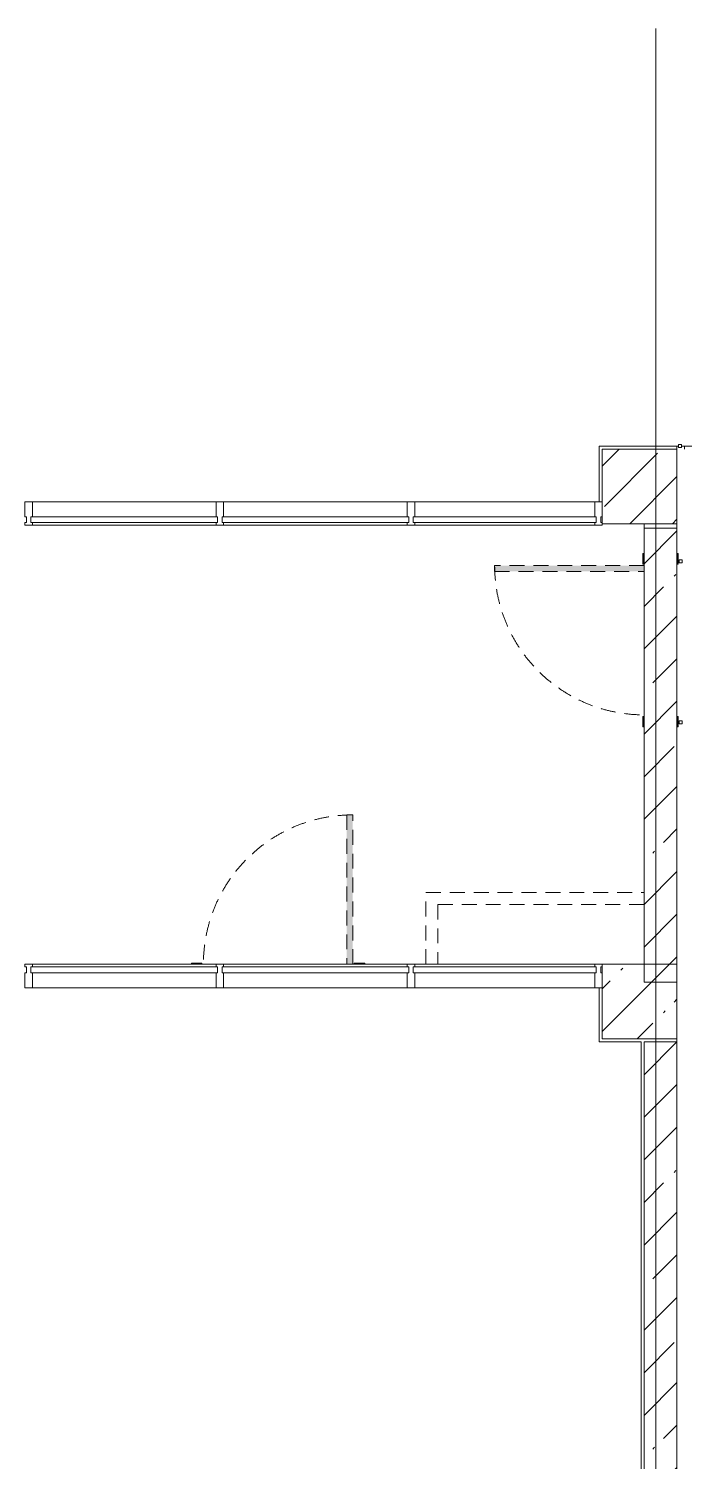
# Model space of a CAD drawing. Header units: millimetres. Extents: x 957 to 217451, y -8553 to 29000.
# Drawn here: x 170801 to 175191, y 12321 to 21915 of the extents above; entities that cross this region are included whole.
import ezdxf

# ---------------------------------------------------------------- set-up
doc = ezdxf.new("R2010")
doc.units = ezdxf.units.MM
doc.linetypes.add('200_ШТРИХ__ш1_п0_6_', pattern=[160, 100, -60])
for name, color, linetype, lineweight in [('A-DETL-MBND-1', 7, '200_ШТРИХ__ш1_п0_6_', 9), ('A-GLAZ-CURT-2', 7, 'Continuous', 5), ('A-GLAZ-CWMG-2', 7, 'Continuous', 5), ('A-WALL-2', 7, 'Continuous', 5), ('I-WALL-2', 7, 'Continuous', 5), ('S-COLS-2', 7, 'Continuous', 5), ('Оси', 7, 'Continuous', 9)]:
    doc.layers.add(name, color=color, linetype=linetype, lineweight=lineweight)
doc.layers.add('A-FLOR-2', color=7, linetype='Continuous', lineweight=5, true_color=0xaaaaaa)
pattern_1 = [(45, (90440.88, 0), (-285.1231, 285.1231), []), (45, (90726, 0), (-285.1231, 285.1231), [504.031, -100.806, 16.764, -84.042])]

# ---------------------------------------------------------------- blocks, each defined once
blk = doc.blocks.new('110_Дверь_СКБ_1Ст_Внутренняя1 - Д-4 _л_ 1100x2100h_су мгн-32399982-3_2_1_птичка')
at = {"layer": 'A-DETL-MBND-1'}
for points in [[(472.5, 1110), (472.5, 110), (512.5, 110), (512.5, 1110)], [(-567.5, 110), (-497.5, 110), (-497.5, 118), (-567.5, 118)], [(522.5, 110), (592.5, 110), (592.5, 118), (522.5, 118)], [(-567.5, -118), (-497.5, -118), (-497.5, -110), (-567.5, -110)], [(522.5, -118), (592.5, -118), (592.5, -110), (522.5, -110)]]:
    blk.add_hatch(color=256, dxfattribs=at).paths.add_polyline_path(points)
for p, q in [((512.5, 1110), (472.5, 1110)), ((472.5, 1110), (472.5, 110)), ((512.5, 110), (512.5, 1110)), ((-497.5, 118), (-567.5, 118)), ((-567.5, 118), (-567.5, 110)), ((-497.5, 110), (-497.5, 118)), ((592.5, 118), (522.5, 118)), ((522.5, 118), (522.5, 110)), ((592.5, 110), (592.5, 118)), ((-567.5, -110), (-567.5, -118)), ((-567.5, -118), (-497.5, -118)), ((-497.5, -118), (-497.5, -110)), ((522.5, -110), (522.5, -118)), ((522.5, -118), (592.5, -118)), ((592.5, -118), (592.5, -110))]:
    blk.add_line(p, q, dxfattribs=at)
blk.add_arc((512.5, 110), 1000, 90, 180, dxfattribs=at)
blk = doc.blocks.new('110_Дверь_СКБ_1Ст_Внутренняя1 - Д-4 _л_ 1100x2100h_су мгн-32399984-3_2_1_птичка')
at = {"layer": 'A-DETL-MBND-1'}
for points in [[(512.5, 40), (512.5, 1040), (472.5, 1040), (472.5, 40)], [(-512.5, 40), (-497.5, 40), (-497.5, 48), (-567.5, 48), (-567.5, 40), (-537.5, 40)], [(552.5, 40), (592.5, 40), (592.5, 48), (522.5, 48), (522.5, 40), (537.5, 40)]]:
    blk.add_hatch(color=256, dxfattribs=at).paths.add_polyline_path(points)
for p, q in [((512.5, 1040), (472.5, 1040)), ((472.5, 1040), (472.5, 40)), ((512.5, 40), (512.5, 1040)), ((-497.5, 48), (-567.5, 48)), ((-567.5, 48), (-567.5, 40)), ((-497.5, 40), (-497.5, 48)), ((592.5, 48), (522.5, 48)), ((522.5, 48), (522.5, 40)), ((592.5, 40), (592.5, 48))]:
    blk.add_line(p, q, dxfattribs=at)
blk.add_arc((512.5, 40), 1000, 90, 180, dxfattribs=at)
blk = doc.blocks.new('BSC_Колонна _Прямоугольная - 500х500-V254-3_2_1_птичка')
at = {"layer": 'S-COLS-2'}
h = blk.add_hatch(dxfattribs=at)
h.set_pattern_fill('FP_100', color=256, style=0, pattern_type=2)
h.set_pattern_definition([(45, (-84450, -18850), (-285.1231, 285.1231), []), (45, (-84164.88, -18850), (-285.1231, 285.1231), [504.031, -100.806, 16.764, -84.042])])
h.paths.add_polyline_path([(250, -250), (250, 250), (-250, 250), (-250, -250), (86.7, -250)])
for p, q in [((250, 250), (-250, 250)), ((-250, 250), (-250, -250)), ((250, -250), (250, 250)), ((-250, -250), (250, -250))]:
    blk.add_line(p, q, dxfattribs=at)
blk = doc.blocks.new('Прямоугольный импост - Импост структурный с накладкой - 160мм-V256-3_2_1_птичка')
at = {"layer": 'A-GLAZ-CWMG-2'}
for p, q in [((-50, 40), (-50, 140)), ((-50, 140), (0, 140)), ((0, 140), (0, 40)), ((-40, 40), (-50, 40)), ((-50, -17), (-50, 0)), ((-50, 0), (-40, 0)), ((-40, 0), (-40, 40)), ((-10, 40), (-10, 0)), ((0, 40), (-10, 40)), ((-10, 0), (0, 0)), ((0, 0), (0, -17)), ((0, -17), (-50, -17))]:
    blk.add_line(p, q, dxfattribs=at)
blk = doc.blocks.new('Системная панель - Стекло - 40мм-30335157-3_2_1_птичка')
at = {"layer": 'A-GLAZ-CURT-2'}
h = blk.add_hatch(dxfattribs=at)
h.set_pattern_fill('FP_105', color=256, style=0, pattern_type=2)
h.set_pattern_definition([(45, (-82780, -15133), (-1414.214, 1414.214), [1000, -3000]), (45, (-83780, -15633), (-1414.214, 1414.214), [3000, -1000]), (45, (-81780, -16133), (-1414.214, 1414.214), [1000, -3000])])
h.paths.add_polyline_path([(625, -40), (625, 0), (-625, 0), (-625, -40), (615, -40)])
for p, q in [((625, 0), (-625, 0)), ((-625, 0), (-625, -40)), ((-625, -40), (625, -40)), ((625, -40), (625, 0))]:
    blk.add_line(p, q, dxfattribs=at)
blk = doc.blocks.new('Прямоугольный импост - Импост структурный с накладкой - 160мм-23562108-3_2_1_птичка')
at = {"layer": 'A-GLAZ-CWMG-2'}
for p, q in [((82895, 15650), (81665, 15650)), ((82895, 15493), (81665, 15493))]:
    blk.add_line(p, q, dxfattribs=at)
blk = doc.blocks.new('Прямоугольный импост - Импост структурный с накладкой - 160мм-30335135-3_2_1_птичка')
at = {"layer": 'A-GLAZ-CWMG-2'}
for p, q in [((-25, 40), (-25, 140)), ((-25, 140), (25, 140)), ((25, 140), (25, 40)), ((-15, 40), (-25, 40)), ((-25, -17), (-25, 0)), ((-25, 0), (-15, 0)), ((-15, 0), (-15, 40)), ((15, 40), (15, 0)), ((25, 40), (15, 40)), ((15, 0), (25, 0)), ((25, 0), (25, -17)), ((25, -17), (-25, -17))]:
    blk.add_line(p, q, dxfattribs=at)
blk = doc.blocks.new('Прямоугольный импост - Импост структурный с накладкой - 160мм-23618922-3_2_1_птичка')
at = {"layer": 'A-GLAZ-CWMG-2'}
for p, q in [((-50, 0), (-50, 17)), ((-50, 17), (0, 17)), ((-40, 0), (-50, 0)), ((-40, -40), (-40, 0)), ((0, 0), (-10, 0)), ((-10, 0), (-10, -40)), ((0, 17), (0, 7)), ((-50, -140), (-50, -40)), ((-50, -40), (-40, -40)), ((-10, -40), (0, -40)), ((0, -140), (-50, -140))]:
    blk.add_line(p, q, dxfattribs=at)
blk = doc.blocks.new('Системная панель - Стекло - 40мм-V257-3_2_1_птичка')
at = {"layer": 'A-GLAZ-CURT-2'}
for p, q in [((612.5, 40), (-612.5, 40)), ((-612.5, 40), (-612.5, 0)), ((612.5, 0), (612.5, 40)), ((-612.5, 0), (612.5, 0))]:
    blk.add_line(p, q, dxfattribs=at)
blk = doc.blocks.new('Прямоугольный импост - Импост структурный с накладкой - 160мм-23562040-3_2_1_птичка')
at = {"layer": 'A-GLAZ-CWMG-2'}
for p, q in [((80335, 18747), (79130, 18747)), ((80335, 18590), (79130, 18590))]:
    blk.add_line(p, q, dxfattribs=at)
blk = doc.blocks.new('Прямоугольный импост - Импост структурный с накладкой - 160мм-23618920-3_2_1_птичка')
at = {"layer": 'A-GLAZ-CWMG-2'}
for p, q in [((-25, 0), (-25, 17)), ((-25, 17), (25, 17)), ((-15, 0), (-25, 0)), ((-15, -40), (-15, 0)), ((25, 0), (15, 0)), ((15, 0), (15, -40)), ((25, 17), (25, 0)), ((-25, -140), (-25, -40)), ((-25, -40), (-15, -40)), ((15, -40), (25, -40)), ((25, -40), (25, -140)), ((25, -140), (-25, -140))]:
    blk.add_line(p, q, dxfattribs=at)
blk = doc.blocks.new('Системная панель - Стекло - 40мм-V271-3_2_1_птичка')
at = {"layer": 'A-GLAZ-CURT-2'}
for p, q in [((625, 0), (-625, 0)), ((-625, 0), (-625, -40)), ((-625, -40), (625, -40)), ((625, -40), (625, 0))]:
    blk.add_line(p, q, dxfattribs=at)
blk = doc.blocks.new('Системная панель - Стекло - 40мм-23618924-3_2_1_птичка')
at = {"layer": 'A-GLAZ-CURT-2'}
h = blk.add_hatch(dxfattribs=at)
h.set_pattern_fill('FP_118', color=256, style=0, pattern_type=2)
h.set_pattern_definition([(45, (-82780, -18107), (-1414.214, 1414.214), [1000, -3000]), (45, (-83780, -18607), (-1414.214, 1414.214), [3000, -1000]), (45, (-81780, -19107), (-1414.214, 1414.214), [1000, -3000])])
h.paths.add_polyline_path([(625, 0), (625, 40), (-625, 40), (-625, 0), (615, 0)])
for p, q in [((625, 40), (-625, 40)), ((-625, 40), (-625, 0)), ((-625, 0), (625, 0)), ((625, 0), (625, 40))]:
    blk.add_line(p, q, dxfattribs=at)
blk = doc.blocks.new('Прямоугольный импост - Импост структурный с накладкой - 160мм-23562109-3_2_1_птичка')
at = {"layer": 'A-GLAZ-CWMG-2'}
for p, q in [((81615, 15650), (80385, 15650)), ((81615, 15493), (80385, 15493))]:
    blk.add_line(p, q, dxfattribs=at)
blk = doc.blocks.new('Прямоугольный импост - Импост структурный с накладкой - 160мм-30335136-3_2_1_птичка')
at = {"layer": 'A-GLAZ-CWMG-2'}
for p, q in [((-25, 40), (-25, 140)), ((-25, 140), (25, 140)), ((25, 140), (25, 40)), ((-15, 40), (-25, 40)), ((-25, -17), (-25, 0)), ((-25, 0), (-15, 0)), ((-15, 0), (-15, 40)), ((15, 40), (15, 0)), ((25, 40), (15, 40)), ((15, 0), (25, 0)), ((25, 0), (25, -17)), ((25, -17), (-25, -17))]:
    blk.add_line(p, q, dxfattribs=at)
blk = doc.blocks.new('Прямоугольный импост - Импост структурный с накладкой - 160мм-22751478-3_2_1_птичка')
at = {"layer": 'A-GLAZ-CWMG-2'}
for p, q in [((82895, 18747), (81665, 18747)), ((82895, 18590), (81665, 18590))]:
    blk.add_line(p, q, dxfattribs=at)
blk = doc.blocks.new('Системная панель - Стекло - 40мм-V272-3_2_1_птичка')
at = {"layer": 'A-GLAZ-CURT-2'}
for p, q in [((625, 40), (-625, 40)), ((-625, 40), (-625, 0)), ((-625, 0), (625, 0)), ((625, 0), (625, 40))]:
    blk.add_line(p, q, dxfattribs=at)
blk = doc.blocks.new('Системная панель - Стекло - 40мм-V273-3_2_1_птичка')
at = {"layer": 'A-GLAZ-CURT-2'}
for p, q in [((612.5, 0), (-612.5, 0)), ((-612.5, 0), (-612.5, -40)), ((-612.5, -40), (612.5, -40)), ((612.5, -40), (612.5, 0))]:
    blk.add_line(p, q, dxfattribs=at)
blk = doc.blocks.new('Прямоугольный импост - Импост структурный с накладкой - 160мм-23562112-3_2_1_птичка')
at = {"layer": 'A-GLAZ-CWMG-2'}
for p, q in [((84150, 15650), (82945, 15650)), ((84150, 15493), (82945, 15493))]:
    blk.add_line(p, q, dxfattribs=at)

msp = doc.modelspace()

# ---------------------------------------------------------------- hatches: boundary and pattern name
at = {"layer": 'I-WALL-2'}
h = msp.add_hatch(dxfattribs=at)
h.set_pattern_fill('FP_57', color=256, style=0, pattern_type=2)
h.set_pattern_definition(pattern_1)
h.paths.add_polyline_path([(174920.9, 15530), (175140.9, 15530), (175140.9, 18570), (174920.9, 18570), (174920.9, 15650)])
h = msp.add_hatch(dxfattribs=at)
h.set_pattern_fill('FP_57', color=256, style=0, pattern_type=2)
h.set_pattern_definition(pattern_1)
h.paths.add_polyline_path([(174920.9, 4050), (175140.9, 4050), (175140.9, 15130), (174920.9, 15130), (174920.9, 4279.6)])
at = {"layer": 'S-COLS-2'}
h = msp.add_hatch(dxfattribs=at)
h.set_pattern_fill('FP_57', color=256, style=0, pattern_type=2)
h.set_pattern_definition(pattern_1)
h.paths.add_polyline_path([(174640.9, 15150), (175140.9, 15150), (175140.9, 15530), (174920.9, 15530), (174920.9, 15650), (174640.9, 15650), (174640.9, 15493)])

# ---------------------------------------------------------------- linework, layer by layer
at = {"layer": 'A-DETL-MBND-1'}
for p, q in [((175175.9, 18358.5), (175155.9, 18358.5)), ((175155.9, 18358.5), (175155.9, 18338.5)), ((175155.9, 18338.5), (175175.9, 18338.5)), ((175175.9, 18338.5), (175175.9, 18358.5)), ((175175.9, 17280), (175155.9, 17280)), ((175155.9, 17280), (175155.9, 17260)), ((175175.9, 17260), (175175.9, 17280)), ((175155.9, 17260), (175175.9, 17260)), ((173460.9, 15650), (173460.9, 16130)), ((173460.9, 16130), (174920.9, 16130)), ((173540.9, 16050), (173540.9, 15650)), ((174920.9, 16050), (173540.9, 16050))]:
    msp.add_line(p, q, dxfattribs=at)
at = {"layer": 'A-FLOR-2'}
for p, q in [((174620.9, 18747), (174620.9, 19120)), ((174620.9, 19120), (175151.4, 19120)), ((175140.9, 19100), (175140.9, 19120)), ((175171.4, 19120), (175430.9, 19120)), ((175190.9, 19120), (175190.9, 19100)), ((174920.9, 18600), (174920.9, 18570)), ((175140.9, 18570), (175140.9, 18600)), ((174620.9, 15130), (174620.9, 15493)), ((174900.9, 15130), (174620.9, 15130)), ((174900.9, 11900), (174900.9, 15130)), ((175140.9, 15130), (175140.9, 15150))]:
    msp.add_line(p, q, dxfattribs=at)
at = {"layer": 'A-WALL-2'}
for p, q in [((175171.4, 19131), (175151.4, 19131)), ((175151.4, 19131), (175151.4, 19111)), ((175151.4, 19111), (175171.4, 19111)), ((175171.4, 19111), (175171.4, 19131))]:
    msp.add_line(p, q, dxfattribs=at)
at = {"layer": 'I-WALL-2'}
for p, q in [((174920.9, 18570), (174920.9, 15530)), ((175140.9, 18570), (174920.9, 18570)), ((175140.9, 15530), (175140.9, 18570)), ((174920.9, 15530), (175140.9, 15530)), ((174920.9, 15130), (174920.9, 11880)), ((175140.9, 15130), (174920.9, 15130)), ((175140.9, 4050), (175140.9, 15130))]:
    msp.add_line(p, q, dxfattribs=at)
at = {"layer": 'S-COLS-2'}
for p, q in [((175140.9, 15650), (174640.9, 15650)), ((174640.9, 15650), (174640.9, 15150)), ((175140.9, 15150), (175140.9, 15650)), ((174640.9, 15150), (175140.9, 15150))]:
    msp.add_line(p, q, dxfattribs=at)
at = {"layer": 'Оси'}
msp.add_line((175000.9, 10029.8), (175000.9, 21915.1), dxfattribs=at)

# ---------------------------------------------------------------- block references
at = {"layer": 'A-DETL-MBND-1', "rotation": 89.9999999999999}
msp.add_blockref('110_Дверь_СКБ_1Ст_Внутренняя1 - Д-4 _л_ 1100x2100h_су мгн-32399982-3_2_1_птичка', (175030.9, 17807.5), dxfattribs=at)
at = {"layer": 'A-DETL-MBND-1'}
msp.add_blockref('110_Дверь_СКБ_1Ст_Внутренняя1 - Д-4 _л_ 1100x2100h_су мгн-32399984-3_2_1_птичка', (172458.4, 15610), dxfattribs=at)
at = {"layer": 'A-GLAZ-CURT-2'}
for name, p in [('Системная панель - Стекло - 40мм-V272-3_2_1_птичка', (171440.9, 18607)), ('Системная панель - Стекло - 40мм-23618924-3_2_1_птичка', (172720.9, 18607)), ('Системная панель - Стекло - 40мм-V257-3_2_1_птичка', (173988.4, 18607)), ('Системная панель - Стекло - 40мм-V271-3_2_1_птичка', (171440.9, 15633)), ('Системная панель - Стекло - 40мм-30335157-3_2_1_птичка', (172720.9, 15633)), ('Системная панель - Стекло - 40мм-V273-3_2_1_птичка', (173988.4, 15633))]:
    msp.add_blockref(name, p, dxfattribs=at)
at = {"layer": 'A-GLAZ-CWMG-2', "extrusion": (0, 0, -1), "rotation": 180}
for name, p in [('Прямоугольный импост - Импост структурный с накладкой - 160мм-23618920-3_2_1_птичка', (-170800.9, 18607)), ('Прямоугольный импост - Импост структурный с накладкой - 160мм-23618920-3_2_1_птичка', (-172080.9, 18607)), ('Прямоугольный импост - Импост структурный с накладкой - 160мм-23618920-3_2_1_птичка', (-173360.9, 18607)), ('Прямоугольный импост - Импост структурный с накладкой - 160мм-23618922-3_2_1_птичка', (-174640.9, 18607)), ('Прямоугольный импост - Импост структурный с накладкой - 160мм-30335136-3_2_1_птичка', (-170800.9, 15633)), ('Прямоугольный импост - Импост структурный с накладкой - 160мм-30335135-3_2_1_птичка', (-172080.9, 15633)), ('Прямоугольный импост - Импост структурный с накладкой - 160мм-30335136-3_2_1_птичка', (-173360.9, 15633)), ('Прямоугольный импост - Импост структурный с накладкой - 160мм-V256-3_2_1_птичка', (-174640.9, 15633))]:
    msp.add_blockref(name, p, dxfattribs=at)
at = {"layer": 'A-GLAZ-CWMG-2'}
for name, p in [('Прямоугольный импост - Импост структурный с накладкой - 160мм-22751478-3_2_1_птичка', (89160.9, 0)), ('Прямоугольный импост - Импост структурный с накладкой - 160мм-22751478-3_2_1_птичка', (90440.9, 0)), ('Прямоугольный импост - Импост структурный с накладкой - 160мм-23562040-3_2_1_птичка', (94255.9, 0)), ('Прямоугольный импост - Импост структурный с накладкой - 160мм-23562109-3_2_1_птичка', (90440.9, 0)), ('Прямоугольный импост - Импост структурный с накладкой - 160мм-23562108-3_2_1_птичка', (90440.9, 0)), ('Прямоугольный импост - Импост структурный с накладкой - 160мм-23562112-3_2_1_птичка', (90440.9, 0))]:
    msp.add_blockref(name, p, dxfattribs=at)
at = {"layer": 'S-COLS-2'}
msp.add_blockref('BSC_Колонна _Прямоугольная - 500х500-V254-3_2_1_птичка', (174890.9, 18850), dxfattribs=at)

doc.saveas('drawing.dxf')
